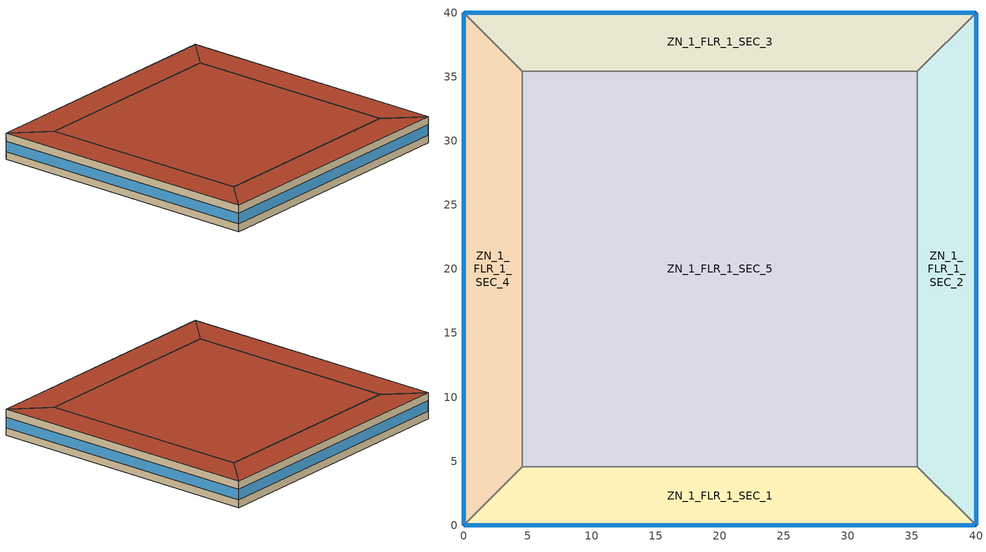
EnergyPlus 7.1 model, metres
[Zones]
ZN_1_FLR_1_SEC_1
 floor ground (Unheated - 8in Slab with Carpet_Ext-slab): 4.57,4.57 35.43,4.57 40,0 0,0 z0
 wall outside (Mass_NR_Ext-wall): 0,0 40,0 z0:3.8
 wall to ZN_1_FLR_1_SEC_2 (Standard_Int-Wall): 40,0 35.43,4.57 z0:3.8
 wall to ZN_1_FLR_1_SEC_5 (Standard_Int-Wall): 35.43,4.57 4.57,4.57 z0:3.8
 wall to ZN_1_FLR_1_SEC_4 (Standard_Int-Wall): 4.57,4.57 0,0 z0:3.8
 window (std_window_UValue_6.809_SHGC_0.25_VT_0.25): 0.05,0 39.95,0 z1.1:2.62
 roof outside (IEAD_R-15 ci_Roof): 0,0 40,0 35.43,4.57 4.57,4.57 z3.8
ZN_1_FLR_1_SEC_2
 floor ground (Unheated - 8in Slab with Carpet_Ext-slab): 35.43,4.57 35.43,35.43 40,40 40,0 z0
 wall outside (Mass_NR_Ext-wall): 40,0 40,40 z0:3.8
 wall to ZN_1_FLR_1_SEC_3 (Standard_Int-Wall): 40,40 35.43,35.43 z0:3.8
 wall to ZN_1_FLR_1_SEC_5 (Standard_Int-Wall): 35.43,35.43 35.43,4.57 z0:3.8
 window (std_window_UValue_6.809_SHGC_0.25_VT_0.25_east): 40,0.05 40,39.95 z1.1:2.62
 roof outside (IEAD_R-15 ci_Roof): 40,0 40,40 35.43,35.43 35.43,4.57 z3.8
ZN_1_FLR_1_SEC_3
 floor ground (Unheated - 8in Slab with Carpet_Ext-slab): 0,40 40,40 35.43,35.43 4.57,35.43 z0
 wall outside (Mass_NR_Ext-wall): 40,40 0,40 z0:3.8
 wall to ZN_1_FLR_1_SEC_5 (Standard_Int-Wall): 4.57,35.43 35.43,35.43 z0:3.8
 wall to ZN_1_FLR_1_SEC_4 (Standard_Int-Wall): 0,40 4.57,35.43 z0:3.8
 window (std_window_UValue_6.809_SHGC_0.25_VT_0.25_north): 39.95,40 0.05,40 z1.1:2.62
 roof outside (IEAD_R-15 ci_Roof): 4.57,35.43 35.43,35.43 40,40 0,40 z3.8
ZN_1_FLR_1_SEC_4
 floor ground (Unheated - 8in Slab with Carpet_Ext-slab): 0,40 4.57,35.43 4.57,4.57 0,0 z0
 wall outside (Mass_NR_Ext-wall): 0,40 0,0 z0:3.8
 wall to ZN_1_FLR_1_SEC_5 (Standard_Int-Wall): 4.57,4.57 4.57,35.43 z0:3.8
 window (std_window_UValue_6.809_SHGC_0.25_VT_0.25_west): 0,39.95 0,0.05 z1.1:2.62
 roof outside (IEAD_R-15 ci_Roof): 0,0 4.57,4.57 4.57,35.43 0,40 z3.8
ZN_1_FLR_1_SEC_5
 floor ground (Unheated - 8in Slab with Carpet_Ext-slab): 4.57,35.43 35.43,35.43 35.43,4.57 4.57,4.57 z0
 roof outside (IEAD_R-15 ci_Roof): 4.57,4.57 35.43,4.57 35.43,35.43 4.57,35.43 z3.8
[Building]
Office_UC: North Axis {deg}=0; Terrain=City; Loads Convergence Tolerance Value=0.04; Temperature Convergence Tolerance Value {deltaC}=0.2; Solar Distribution=FullInteriorAndExterior; Maximum Number of Warmup Days=25; Minimum Number of Warmup Days=6
[SizingPeriod:WeatherFileDays] Begin Month=1; Begin Day of Month=1; End Month=12; End Day of Month=31; Use Weather File Daylight Saving Period=No; Use Weather File Rain and Snow Indicators=No
Name | Day of Week for Start Day
SummerDesignPeriod | SummerDesignDay
WinterDesignPeriod | WinterDesignDay
[Site:GroundTemperature:BuildingSurface]
25, 25, 25, 25, 25, 25, 25, 25, 25, 25, 25, 25
[Material] Thermal Absorptance=0.9
Name | Roughness | Thickness {m} | Conductivity {W/m-K} | Density {kg/m3} | Specific Heat {J/kg-K} | Solar Absorptance | Visible Absorptance
Roof Membrane | VeryRough | 0.0095 | 0.16 | 1121.29 | 1460 | 0.7 | 0.7
Roof Insulation | MediumRough | 0.05 | 0.049 | 265 | 836.8 | 0.7 | 0.7
Metal Decking | MediumSmooth | 0.0015 | 45.006 | 7680 | 418.4 | 0.7 | 0.3
GP01 1/2 GYPSUM | Smooth | 0.0127 | 0.16 | 800 | 1090 | 0.7 | 0.5
1IN Stucco | Smooth | 0.0253 | 0.6918 | 1858 | 837 | 0.92 | 0.92
8IN Concrete HW | MediumRough | 0.2033 | 1.7296 | 2243 | 837 | 0.65 | 0.65
1/2IN Gypsum | Smooth | 0.0127 | 0.16 | 784.9 | 830 | 0.92 | 0.92
MAT-CC05 8 HW CONCRETE | Rough | 0.2032 | 1.311 | 2240 | 836.8 | 0.7 | 0.7
Std Wood 6inch | MediumSmooth | 0.15 | 0.12 | 540 | 1210 | 0.7 | 0.7
Wall Insulation | MediumRough | 0.05 | 0.045 | 265 | 836.8 | 0.7 | 0.7
[Material:NoMass]
CP02 CARPET PAD: Roughness=VeryRough; Thermal Resistance {m2-K/W}=0.2165; Thermal Absorptance=0.9; Solar Absorptance=0.7; Visible Absorptance=0.8
[WindowMaterial:Glazing]
Theoretical Glass [167]: Optical Data Type=SpectralAverage; Thickness {m}=0.003; Solar Transmittance at Normal Incidence=0.2374; Front Side Solar Reflectance at Normal Incidence=0.7126; Back Side Solar Reflectance at Normal Incidence=0.7126; Visible Transmittance at Normal Incidence=0.2512; Front Side Visible Reflectance at Normal Incidence=0.6988; Back Side Visible Reflectance at Normal Incidence=0.6988; Infrared Transmittance at Normal Incidence=0; Front Side Infrared Hemispherical Emissivity=0.985; Back Side Infrared Hemispherical Emissivity=0.985; Conductivity {W/m-K}=2.1073; Dirt Correction Factor for Solar and Visible Transmittance=1; Solar Diffusing=No
[Construction]
InteriorFurnishings: Std Wood 6inch
std_window_UValue_6.809_SHGC_0.25_VT_0.25; std_window_UValue_6.809_SHGC_0.25_VT_0.25_east; std_window_UValue_6.809_SHGC_0.25_VT_0.25_north; std_window_UValue_6.809_SHGC_0.25_VT_0.25_west: Theoretical Glass [167]
IEAD_R-15 ci_Roof: Roof Membrane, Roof Insulation, Metal Decking
Standard_Int-Wall: GP01 1/2 GYPSUM, GP01 1/2 GYPSUM
Mass_NR_Ext-wall: 1IN Stucco, Wall Insulation, 8IN Concrete HW, 1/2IN Gypsum
Unheated - 8in Slab with Carpet_Ext-slab: MAT-CC05 8 HW CONCRETE, CP02 CARPET PAD
[Zone] Type=1; Multiplier=1; Ceiling Height {m}=3.8; Floor Area {m2}=AutoCalculate; Zone Inside Convection Algorithm=TARP; Part of Total Floor Area=Yes
Name | Volume {m3}
ZN_1_FLR_1_SEC_1; ZN_1_FLR_1_SEC_2; ZN_1_FLR_1_SEC_3; ZN_1_FLR_1_SEC_4 | 615.2774
ZN_1_FLR_1_SEC_5 | 3618.89
[InternalMass] Construction=InteriorFurnishings
Name | Zone | Surface Area {m2}
ZN_1_FLR_1_SEC_1 Internal Mass | ZN_1_FLR_1_SEC_1 | 323.8302
ZN_1_FLR_1_SEC_2 Internal Mass | ZN_1_FLR_1_SEC_2 | 323.8302
ZN_1_FLR_1_SEC_3 Internal Mass | ZN_1_FLR_1_SEC_3 | 323.8302
ZN_1_FLR_1_SEC_4 Internal Mass | ZN_1_FLR_1_SEC_4 | 323.8302
ZN_1_FLR_1_SEC_5 Internal Mass | ZN_1_FLR_1_SEC_5 | 1904.68
[People] Number of People Schedule=BLDG_OCC_SCH; Number of People Calculation Method=Area/Person; Zone Floor Area per Person {m2/person}=9.29; Fraction Radiant=0.3; Sensible Heat Fraction=AUTOCALCULATE; Activity Level Schedule=ACTIVITY_SCH; Carbon Dioxide Generation Rate {m3/s-W}=3.82E-8; Enable ASHRAE 55 Comfort Warnings=No; Mean Radiant Temperature Calculation Type=ZoneAveraged; Work Efficiency Schedule=WORK_EFF_SCH; Clothing Insulation Schedule=CLOTHING_SCH; Air Velocity Schedule=AIR_VELO_SCH; Thermal Comfort Model 1 Type=FANGER
Name | Zone or ZoneList
ZN_1_FLR_1_SEC_1 People | ZN_1_FLR_1_SEC_1
ZN_1_FLR_1_SEC_2 People | ZN_1_FLR_1_SEC_2
ZN_1_FLR_1_SEC_3 People | ZN_1_FLR_1_SEC_3
ZN_1_FLR_1_SEC_4 People | ZN_1_FLR_1_SEC_4
ZN_1_FLR_1_SEC_5 People | ZN_1_FLR_1_SEC_5
[Lights] Schedule=BLDG_LIGHT_SCH; Design Level Calculation Method=Watts/Area; Watts per Zone Floor Area {W/m2}=10.76; Return Air Fraction=0; Fraction Radiant=0.7; Fraction Visible=0.2; Fraction Replaceable=1; Return Air Fraction Calculated from Plenum Temperature=No
Name | Zone or ZoneList
ZN_1_FLR_1_SEC_1_Lights | ZN_1_FLR_1_SEC_1
ZN_1_FLR_1_SEC_2_Lights | ZN_1_FLR_1_SEC_2
ZN_1_FLR_1_SEC_3_Lights | ZN_1_FLR_1_SEC_3
ZN_1_FLR_1_SEC_4_Lights | ZN_1_FLR_1_SEC_4
ZN_1_FLR_1_SEC_5_Lights | ZN_1_FLR_1_SEC_5
[ElectricEquipment] Schedule=BLDG_EQUIP_SCH; Design Level Calculation Method=Watts/Area; Watts per Zone Floor Area {W/m2}=16.14; Fraction Latent=0; Fraction Radiant=0.5; Fraction Lost=0
Name | Zone or ZoneList
ZN_1_FLR_1_SEC_1_PlugMisc_Equip | ZN_1_FLR_1_SEC_1
ZN_1_FLR_1_SEC_2_PlugMisc_Equip | ZN_1_FLR_1_SEC_2
ZN_1_FLR_1_SEC_3_PlugMisc_Equip | ZN_1_FLR_1_SEC_3
ZN_1_FLR_1_SEC_4_PlugMisc_Equip | ZN_1_FLR_1_SEC_4
ZN_1_FLR_1_SEC_5_PlugMisc_Equip | ZN_1_FLR_1_SEC_5
[ZoneInfiltration:DesignFlowRate] Schedule=INFIL_SCH; Design Flow Rate Calculation Method=AirChanges/Hour; Air Changes per Hour {1/hr}=0.5; Constant Term Coefficient=1; Temperature Term Coefficient=0; Velocity Term Coefficient=0; Velocity Squared Term Coefficient=0
Name | Zone or ZoneList
ZN_1_FLR_1_SEC_1_Infiltration | ZN_1_FLR_1_SEC_1
ZN_1_FLR_1_SEC_2_Infiltration | ZN_1_FLR_1_SEC_2
ZN_1_FLR_1_SEC_3_Infiltration | ZN_1_FLR_1_SEC_3
ZN_1_FLR_1_SEC_4_Infiltration | ZN_1_FLR_1_SEC_4
ZN_1_FLR_1_SEC_5_Infiltration | ZN_1_FLR_1_SEC_5
[ZoneVentilation:DesignFlowRate] Schedule=INFIL_SCH; Design Flow Rate Calculation Method=AirChanges/Hour; Air Changes per Hour {1/hr}=0.5; Ventilation Type=NATURAL; Fan Pressure Rise {Pa}=0; Fan Total Efficiency=1; Constant Term Coefficient=1; Temperature Term Coefficient=0; Velocity Term Coefficient=0; Velocity Squared Term Coefficient=0; Minimum Indoor Temperature {C}=22; Maximum Indoor Temperature {C}=26; Delta Temperature {deltaC}=2; Minimum Outdoor Temperature {C}=22; Maximum Outdoor Temperature {C}=26; Maximum Wind Speed {m/s}=40
Name | Zone or ZoneList
Block1:Zone1 Nat Vent | ZN_1_FLR_1_SEC_1
Block1:Zone2 Nat Vent | ZN_1_FLR_1_SEC_2
Block1:Zone3 Nat Vent | ZN_1_FLR_1_SEC_3
Block1:Zone4 Nat Vent | ZN_1_FLR_1_SEC_4
Block1:Zone5 Nat Vent | ZN_1_FLR_1_SEC_5
[Schedule:Compact]
BLDG_LIGHT_SCH: Through: 12/31, For: Weekdays, Until: 08:00, 0, Until: 09:00, .05, Until: 11:00, .7, Until: 18:00, 0.9, Until: 19:00, .9, Until: 24:00, 0, For: SummerDesignDay, Until: 24:00, 1, For: Saturday, Until: 08:00, 0.01, Until: 12:00, 0.1, Until: 24:00, 0.01, For: WinterDesignDay, Until: 24:00, 0, For: Sunday Holidays AllOtherDays, Until: 24:00, 0.01
BLDG_EQUIP_SCH: Through: 12/31, For: Weekdays, Until: 08:00, 0, Until: 09:00, .05, Until: 11:00, .7, Until: 18:00, 0.9, Until: 19:00, .3, Until: 24:00, 0, For: SummerDesignDay, Until: 24:00, 1, For: Saturday, Until: 08:00, 0.01, Until: 12:00, 0.1, Until: 24:00, 0.01, For: WinterDesignDay, Until: 24:00, 0, For: Sunday Holidays AllOtherDays, Until: 24:00, 0.3
BLDG_OCC_SCH: Through: 12/31, For: Weekdays, Until: 08:00, 0, Until: 09:00, .1, Until: 11:00, .7, Until: 18:00, 0.9, Until: 19:00, .3, Until: 24:00, 0, For: SummerDesignDay, Until: 06:00, 0, Until: 20:00, 1, Until: 24:00, 0.05, For: Saturday, Until: 08:00, 0.01, Until: 12:00, 0.1, Until: 24:00, 0.01, For: WinterDesignDay, Until: 24:00, 0, For: Sunday Holidays AllOtherDays, Until: 06:00, 0, Until: 18:00, 0, Until: 24:00, 0
INFIL_SCH: Through: 12/31, For: Weekdays SummerDesignDay, Until: 08:00, 1, Until: 19:00, 0, Until: 24:00, 1, For: Saturday WinterDesignDay, Until: 06:00, 1, Until: 18:00, 0, Until: 24:00, 1, For: Sunday Holidays AllOtherDays, Until: 24:00, 1
ACTIVITY_SCH: Through: 12/31, For: AllDays, Until: 24:00, 120
WORK_EFF_SCH: Through: 12/31, For: AllDays, Until: 24:00, 0
AIR_VELO_SCH: Through: 12/31, For: AllDays, Until: 24:00, 0.2
CLOTHING_SCH: Through: 04/30, For: AllDays, Until: 24:00, 1, Through: 09/30, For: AllDays, Until: 24:00, 0.5, Through: 12/31, For: AllDays, Until: 24:00, 1
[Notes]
Building Description
System2 Office PTHP
Start SimMetaData
WeatherFileName=USA_FL_Miami_TMY2.epw
RoofConstruction=Insulation Entirely Above Deck
ExtWallConstruction=Mass
End SimMetaData
Start WebInterface Parameters
APPENDIX_G_TYPES=3
AVERAGE_INFILTRATION_RATE_INPUT=SmartDefault
BUILDING_DESCRIPTION=System2 Office PTHP
BUILDING_FENESTRATION_INPUT=SmartDefault
BUILDING_TYPE=Office/Professional
CELL_EFFICIENCY=10.0
CITY=MIAMI
CONTROL_TYPE=Stepped
COOLING_COP_INPUT=SmartDefault
COUNTRY=USA
COVERAGE_SURFACES=Roof Only
DAYLIGHTING_ILLUMINANCE_SETPOINT=398
ELECTRICAL_PLUG_INTENSITY_INPUT=SmartDefault
EXTERIOR_LIGHTING_INPUT=SmartDefault
FAN_STATIC_PRESSURE_INPUT=SmartDefault
FLOOR_TO_FLOOR_HEIGHT=3.80
GAS_APPLIANCE_INTENSITY_INPUT=SmartDefault
GEOCHG=false
GEOMETRY_CONFIGURATION=1
HEATING_COP_INPUT=SmartDefault
HEATING_EFFICIENCY_INPUT=SmartDefault
HVAC_TYPE=1
IDF_UPLOAD=0
INSTALLATION_TYPE=1
INSTALLATION_TYPE_CAPACITY=0.00
INSTALLATION_TYPE_PERCENT=5
INVERTER_EFFICIENCY=89
LIGHT_INTENSITY_INPUT=SmartDefault
MODEL=Detailed
MOTORIZED_DAMPER=0
NUMBER_OF_FLOORS=1
NUMBER_OF_STEPS=3
OUTSIDE_AIR_VENTILATION_PER_AREA_INPUT=SmartDefault
OUTSIDE_AIR_VENTILATION_PER_PERSON_INPUT=SmartDefault
PEOPLE_DENSITY_INPUT=SmartDefault
ROOF_TYPE=Insulation Entirely above Deck
ROOF_TYPE_INPUT=CUSTOM
STORAGE_SET_POINT=60
STORAGE_SET_POINT_TEMP=80
STORAGE_SET_POINT_TYPE=Natural Gas
TARGETED_STANDARD=ASHRAE 90.1-2007
TOTAL_FAN_EFFICIENCY_INPUT=SmartDefault
WALL_TYPE=Mass
WALL_TYPE_INPUT=CUSTOM
WATER_USE=0.0000
WATER_USE_PER=per hour
WATER_USE_TEMP=40
WEATHER_FILE=USA_FL_Miami_TMY2.epw
WEATHER_FILE_KEY=USA_FL_MIAMI
ZONE_LAYOUT=1
ZONE_TERMINAL_FAN_STATIC_PRESSURE_INPUT=SmartDefault
End WebInterface Parameters
Number of Zones: 5
